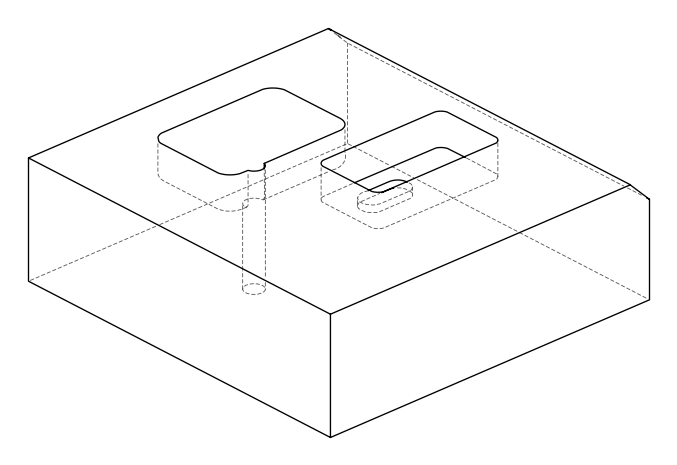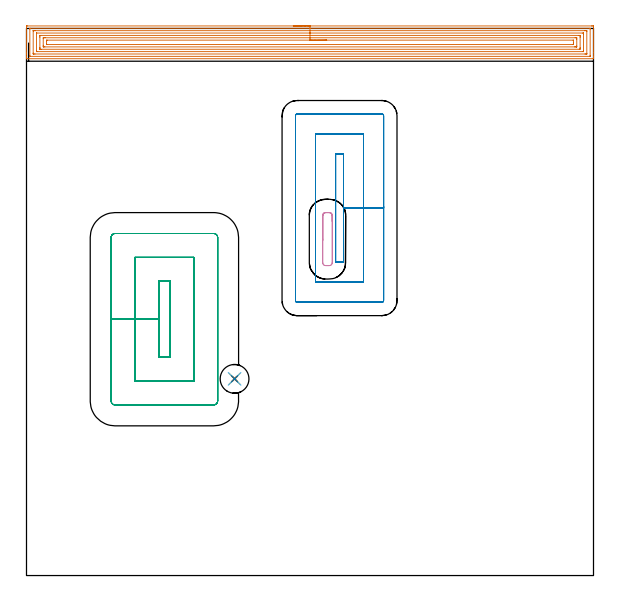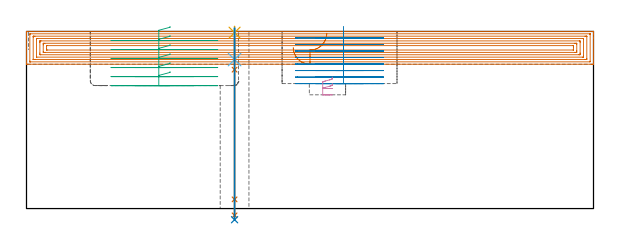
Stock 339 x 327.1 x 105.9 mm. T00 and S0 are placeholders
(PLAN: 8 operations, 7 tool changes, 42.5 min)
(1 AREA_MILL | FG_CHAMFER_SURFACE | UGT0205_001 | 19.37 min | 65119 mm3)
(2 MILL_RECTANGULAR_POCKET | POCKET_RECTANGULAR_STRAIGHT | NXT0201_012 | Follow Part, ap 4, ae 75% | 12.51 min | 273529 mm3)
(3 MILL_RECTANGULAR_POCKET_1 | POCKET_RECTANGULAR_STRAIGHT_1 | NXT0201_007 | Follow Part, ap 6.25, ae 75% | 8.97 min | 359307 mm3)
(4 MILL_RECTANGULAR_POCKET_2 | POCKET_RECTANGULAR_STRAIGHT_2 | NXT0201_012 | Follow Part, ap 4, ae 75% | 0.51 min | 6412 mm3)
(5 SPOT_DRILL | STEP1HOLE | NXT0321_9005460120000 | 0.03 min | 0 mm3)
(6 DRILL_BLIND_HOLE_INTO_CENTER | STEP1HOLE | NXT0301_083 | 0.08 min | 307 mm3)
(7 GUN_DRILL_THROUGH_HOLE | STEP1HOLE | UGT0307_008 | 0.54 min | 7382 mm3)
(8 DRILL_TO_ENLARGE_THROUGH_HOLE | STEP1HOLE | UGT0301_243 | 0.46 min | 11809 mm3)
(TOOL UGT0205_001 | Chamfer Mill 20 x 3 x 45 deg. | D20 FL50 Z2)
(TOOL NXT0201_012 | ENDMILL 16mm [2P460-1600-NA 1630] | D16 FL38 Z6)
(TOOL NXT0201_007 | ENDMILL 25mm [R216.25-25050GCK54P 1620] | D25 R3 FL54 Z5)
(TOOL NXT0321_9005460120000 | NC Spot Drill, 142deg, 12mm, Carbide, Uncoated | D12 PA142 FL30 Z2)
(TOOL NXT0301_083 | Carbide Drill 11.2mm [860.1-1120-056A1-MM 2214] | D11.2 PA140 FL72 Z2)
(TOOL UGT0307_008 | Gun Drill 11 mm | D11 PA130 FL24 Z1)
(TOOL UGT0301_243 | Twist Drill 17.2 mm | D17.2 PA118 FL130 Z2)
(OP 1 AREA_MILL)
G17 G21 G94 G90
T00 M6
G54
G17 G0 G90 X159.5 Y328.6 S1061 M3
G43 Z115.9 H0
Z96.3
G94 G1 X159.538 Z95.428 F250.
X159.652 Z94.563
X159.841 Z93.712
X160.103 Z92.88
X160.437 Z92.074
X160.84 Z91.3
X161.309 Z90.564
X161.84 Z89.872
X162.429 Z89.229
X163.072 Z88.639
X163.764 Z88.108
X164.5 Z87.64
X165.274 Z87.237
X166.08 Z86.903
X166.912 Z86.641
X167.764 Z86.452
X168.628 Z86.338
X169.5 Z86.3
X337.87
X338.379 Y328.599 Z86.301
X338.883 Y328.595 Z86.303
X338.991 Y328.592 Z86.306
X339. Y328.095 Z86.802
Y312.775 Z102.12
Y310.39 Z104.505
Y309.701 Z105.199
Y309.393 Z105.507
Y309.024 Z105.867
X338.991 Y309.003 Z105.888
X338.826 Y309. Z105.9
X0.174
X0.01 Y309.003 Z105.888
X0.008 Y309.023 Z105.868
X0. Y309.393 Z105.506
Y309.701 Z105.199
Y310.39 Z104.505
Y311.62 Z103.277
Y312.161 Z102.734
Y312.776 Z102.12
Y327.825 Z87.072
X0.003 Y328.095 Z86.802
X0.009 Y328.592 Z86.306
X0.117 Y328.595 Z86.303
X0.621 Y328.6 Z86.3
X169.5
Y327.186 Z87.714
X336.617 Y327.185 Z87.715
X336.99 Y327.167 Z87.733
X336.995 Y327.056 Z87.844
X336.999 Y326.807 Z88.093
Y310.872 Z104.028
X336.993 Y310.468 Z104.432
X336.99 Y310.42 Z104.48
X336.971 Y310.418 Z104.482
X336.918 Y310.415 Z104.485
X336.81 Y310.414 Z104.486
X336.592
X2.383 Y310.415 Z104.485
X2.01 Y310.433 Z104.467
X2.005 Y310.544 Z104.356
X2.001 Y310.793 Z104.107
Y326.728 Z88.172
X2.007 Y327.132 Z87.768
X2.01 Y327.18 Z87.72
X2.029 Y327.182 Z87.718
X2.082 Y327.185 Z87.715
X2.191 Y327.186 Z87.714
X2.408
X169.5
Y325.772 Z89.128
X333.912 Y325.771 Z89.129
X334.471 Y325.77 Z89.13
X334.805 Y325.767 Z89.133
X334.916 Y325.765 Z89.135
X334.99 Y325.755 Z89.145
X334.994 Y325.632 Z89.268
X334.998 Y325.439 Z89.461
X335. Y325.247 Z89.653
X334.999 Y311.968 Z102.932
X334.996 Y311.903 Z102.997
X334.99 Y311.853 Z103.047
X334.985 Y311.835 Z103.065
X334.971 Y311.834 Z103.066
X334.805 Y311.831 Z103.069
X334.247 Y311.829 Z103.071
X333.912 Y311.828 Z103.072
X5.088 Y311.829 Z103.071
X4.529 Y311.83 Z103.07
X4.195 Y311.833 Z103.067
X4.084 Y311.835 Z103.065
X4.01 Y311.845 Z103.055
X4.006 Y311.968 Z102.932
X4.002 Y312.161 Z102.739
X4. Y312.353 Z102.547
X4.001 Y325.632 Z89.268
X4.004 Y325.697 Z89.203
X4.01 Y325.747 Z89.153
X4.015 Y325.765 Z89.135
X4.029 Y325.766 Z89.134
X4.195 Y325.769 Z89.131
X4.754 Y325.771 Z89.129
X5.088 Y325.772 Z89.128
X169.5
Y324.357 Z90.543
X332.323
X332.886 Y324.355 Z90.545
X332.945 Y324.353 Z90.547
X332.98 Y324.351 Z90.549
X332.99 Y324.316 Z90.584
X332.994 Y324.107 Z90.793
X333. Y323.687 Z91.213
X332.999 Y313.497 Z101.403
X332.996 Y313.281 Z101.619
X332.992 Y313.255 Z101.645
X332.988 Y313.249 Z101.651
X332.979 Y313.247 Z101.653
X332.919 Y313.244 Z101.656
X332.819 Y313.243 Z101.657
X6.677
X6.114 Y313.245 Z101.655
X6.056 Y313.247 Z101.653
X6.02 Y313.249 Z101.651
X6.01 Y313.284 Z101.616
X6.006 Y313.493 Z101.407
X6. Y313.913 Z100.987
X6.001 Y324.103 Z90.797
X6.004 Y324.319 Z90.581
X6.008 Y324.345 Z90.555
X6.012 Y324.351 Z90.549
X6.021 Y324.353 Z90.547
X6.081 Y324.356 Z90.544
X6.181 Y324.357 Z90.543
X169.5
Y322.943 Z91.957
X330.337
X330.498 Y322.941 Z91.959
X330.82 Y322.936 Z91.964
X330.99 Y322.929 Z91.971
X330.994 Y322.877 Z92.023
X330.996 Y322.784 Z92.116
X331. Y322.127 Z92.773
Y321.898 Z93.002
X330.999 Y315.702 Z99.198
X330.996 Y315.049 Z99.851
X330.99 Y314.816 Z100.084
X330.972 Y314.664 Z100.236
X330.659 Y314.659 Z100.241
X330.498 Y314.658 Z100.242
X8.663 Y314.657 Z100.243
X8.502 Y314.659 Z100.241
X8.18 Y314.664 Z100.236
X8.01 Y314.672 Z100.228
X8.006 Y314.723 Z100.177
X8.004 Y314.816 Z100.084
X8. Y315.473 Z99.427
Y315.702 Z99.198
X8.001 Y321.898 Z93.002
X8.004 Y322.551 Z92.349
X8.01 Y322.784 Z92.116
X8.028 Y322.936 Z91.964
X8.341 Y322.941 Z91.959
X8.502 Y322.943 Z91.957
X169.5
Y321.529 Z93.371
X328.03
X328.55 Y321.526 Z93.374
X328.93 Y321.522 Z93.378
X328.99 Y321.517 Z93.383
X328.996 Y321.457 Z93.443
X328.999 Y321.013 Z93.887
X329. Y320.568 Z94.332
X328.998 Y316.587 Z98.313
X328.995 Y316.146 Z98.754
X328.99 Y316.084 Z98.816
X328.94 Y316.078 Z98.822
X328.811 Y316.075 Z98.825
X328.55 Y316.072 Z98.828
X328.177 Y316.071 Z98.829
X327.657
X10.97 Y316.072 Z98.828
X10.45 Y316.074 Z98.826
X10.07 Y316.078 Z98.822
X10.01 Y316.083 Z98.817
X10.004 Y316.143 Z98.757
X10.001 Y316.587 Z98.313
X10. Y317.032 Z97.868
X10.002 Y321.013 Z93.887
X10.005 Y321.454 Z93.446
X10.01 Y321.516 Z93.384
X10.06 Y321.522 Z93.378
X10.19 Y321.525 Z93.375
X10.45 Y321.528 Z93.372
X10.823 Y321.529 Z93.371
X11.343
X169.5
Y320.115 Z94.785
X326.777 Y320.114 Z94.786
X326.968 Y320.108 Z94.792
X326.99 Y320.046 Z94.854
X326.994 Y320.022 Z94.878
X326.999 Y319.895 Z95.005
Y318.357 Z96.543
X326.998 Y318.125 Z96.775
X326.99 Y317.889 Z97.011
X326.974 Y317.492 Z97.408
X326.763 Y317.486 Z97.414
X326.75
X12.223
X12.032 Y317.492 Z97.408
X12.01 Y317.554 Z97.346
X12.006 Y317.578 Z97.322
X12.001 Y317.706 Z97.194
Y319.243 Z95.657
X12.002 Y319.475 Z95.425
X12.01 Y319.712 Z95.188
X12.026 Y320.108 Z94.792
X12.237 Y320.114 Z94.786
X12.25 Y320.115 Z94.785
X169.5
X170.372 Z94.823
X171.237 Z94.937
X172.088 Z95.126
X172.92 Z95.388
X173.726 Z95.722
X174.5 Z96.125
X175.236 Z96.594
X175.928 Z97.125
X176.571 Z97.714
X177.16 Z98.357
X177.692 Z99.049
X178.16 Z99.785
X178.563 Z100.559
X178.897 Z101.365
X179.159 Z102.197
X179.348 Z103.049
X179.462 Z103.914
X179.5 Z104.785
G0 Z115.9
M5
M2
(OP 2 MILL_RECTANGULAR_POCKET)
G17 G21 G94 G90
T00 M6
G54
G17 G0 G90 X189.5 Y193.949 S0 M3
G43 Z115.9 H1
Z108.9
G94 G1 Y219.7 Z102. F250.
Y252. F500.
X184.8
Y187.4
X189.5
Y219.7
X201.5
Y264.
X172.8
Y175.4
X201.5
Y219.7
X213.5
Y274.9
G3 X212.4 Y276. R1.1
G1 X161.9
G3 X160.8 Y274.9 R1.1
G1 Y164.5
G3 X161.9 Y163.4 R1.1
G1 X212.4
G3 X213.5 Y164.5 R1.1
G1 Y219.7
Y220.7
G0 X189.5 Y193.949 Z105.
G1 Y219.7 Z98.1 F250.
Y252. F500.
X184.8
Y187.4
X189.5
Y219.7
X201.5
Y264.
X172.8
Y175.4
X201.5
Y219.7
X213.5
Y274.9
G3 X212.4 Y276. R1.1
G1 X161.9
G3 X160.8 Y274.9 R1.1
G1 Y164.5
G3 X161.9 Y163.4 R1.1
G1 X212.4
G3 X213.5 Y164.5 R1.1
G1 Y219.7
Y220.7
G0 X189.5 Y193.949 Z101.1
G1 Y219.7 Z94.2 F250.
Y252. F500.
X184.8
Y187.4
X189.5
Y219.7
X201.5
Y264.
X172.8
Y175.4
X201.5
Y219.7
X213.5
Y274.9
G3 X212.4 Y276. R1.1
G1 X161.9
G3 X160.8 Y274.9 R1.1
G1 Y164.5
G3 X161.9 Y163.4 R1.1
G1 X212.4
G3 X213.5 Y164.5 R1.1
G1 Y219.7
Y220.7
G0 X189.5 Y193.949 Z97.2
G1 Y219.7 Z90.3 F250.
Y252. F500.
X184.8
Y187.4
X189.5
Y219.7
X201.5
Y264.
X172.8
Y175.4
X201.5
Y219.7
X213.5
Y274.9
G3 X212.4 Y276. R1.1
G1 X161.9
G3 X160.8 Y274.9 R1.1
G1 Y164.5
G3 X161.9 Y163.4 R1.1
G1 X212.4
G3 X213.5 Y164.5 R1.1
G1 Y219.7
Y220.7
G0 X189.5 Y193.949 Z93.3
G1 Y219.7 Z86.4 F250.
Y252. F500.
X184.8
Y187.4
X189.5
Y219.7
X201.5
Y264.
X172.8
Y175.4
X201.5
Y219.7
X213.5
Y274.9
G3 X212.4 Y276. R1.1
G1 X161.9
G3 X160.8 Y274.9 R1.1
G1 Y164.5
G3 X161.9 Y163.4 R1.1
G1 X212.4
G3 X213.5 Y164.5 R1.1
G1 Y219.7
Y220.7
G0 X189.5 Y193.949 Z89.4
G1 Y219.7 Z82.5 F250.
Y252. F500.
X184.8
Y187.4
X189.5
Y219.7
X201.5
Y264.
X172.8
Y175.4
X201.5
Y219.7
X213.5
Y274.9
G3 X212.4 Y276. R1.1
G1 X161.9
G3 X160.8 Y274.9 R1.1
G1 Y164.5
G3 X161.9 Y163.4 R1.1
G1 X212.4
G3 X213.5 Y164.5 R1.1
G1 Y219.7
Y220.7
G0 X189.5 Y193.949 Z85.5
G1 Y219.7 Z78.6 F250.
Y252. F500.
X184.8
Y187.4
X189.5
Y219.7
X201.5
Y264.
X172.8
Y175.4
X201.5
Y219.7
X213.5
Y274.9
G3 X212.4 Y276. R1.1
G1 X161.9
G3 X160.8 Y274.9 R1.1
G1 Y164.5
G3 X161.9 Y163.4 R1.1
G1 X212.4
G3 X213.5 Y164.5 R1.1
G1 Y219.7
Y220.7
G0 X189.5 Y193.949 Z81.6
G1 Y219.7 Z74.7 F250.
Y252. F500.
X184.8
Y187.4
X189.5
Y219.7
X201.5
Y264.
X172.8
Y175.4
X201.5
Y219.7
X213.5
Y274.9
G3 X212.4 Y276. R1.1
G1 X161.9
G3 X160.8 Y274.9 R1.1
G1 Y164.5
G3 X161.9 Y163.4 R1.1
G1 X212.4
G3 X213.5 Y164.5 R1.1
G1 Y219.7
Y220.7
G0 Z115.9
M5
M2
(OP 3 MILL_RECTANGULAR_POCKET_1)
G17 G21 G94 G90
T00 M6
G54
G17 G0 G90 X85.8 Y174.101 S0 M3
G43 Z115.9 H1
Z108.9
G94 G1 Y176. Z108.391 F250.
X79.1 Z106.596
Y153.25 Z100.5
Y130.5 F500.
X85.8
Y176.
X79.1
Y153.25
X64.85
Y116.25
X100.05
Y190.25
X64.85
Y153.25
X50.6
Y104.4
G3 X53. Y102. R2.4
G1 X111.9
G3 X114.3 Y104.4 R2.4
G1 Y202.1
G3 X111.9 Y204.5 R2.4
G1 X53.
G3 X50.6 Y202.1 R2.4
G1 Y153.25
Y152.25
G0 X85.8 Y174.101 Z103.5
G1 Y176. Z102.991 F250.
X79.1 Z101.196
Y153.25 Z95.1
Y130.5 F500.
X85.8
Y176.
X79.1
Y153.25
X64.85
Y116.25
X100.05
Y190.25
X64.85
Y153.25
X50.6
Y104.4
G3 X53. Y102. R2.4
G1 X111.9
G3 X114.3 Y104.4 R2.4
G1 Y202.1
G3 X111.9 Y204.5 R2.4
G1 X53.
G3 X50.6 Y202.1 R2.4
G1 Y153.25
Y152.25
G0 X85.8 Y174.101 Z98.1
G1 Y176. Z97.591 F250.
X79.1 Z95.796
Y153.25 Z89.7
Y130.5 F500.
X85.8
Y176.
X79.1
Y153.25
X64.85
Y116.25
X100.05
Y190.25
X64.85
Y153.25
X50.6
Y104.4
G3 X53. Y102. R2.4
G1 X111.9
G3 X114.3 Y104.4 R2.4
G1 Y202.1
G3 X111.9 Y204.5 R2.4
G1 X53.
G3 X50.6 Y202.1 R2.4
G1 Y153.25
Y152.25
G0 X85.8 Y174.101 Z92.7
G1 Y176. Z92.191 F250.
X79.1 Z90.396
Y153.25 Z84.3
Y130.5 F500.
X85.8
Y176.
X79.1
Y153.25
X64.85
Y116.25
X100.05
Y190.25
X64.85
Y153.25
X50.6
Y104.4
G3 X53. Y102. R2.4
G1 X111.9
G3 X114.3 Y104.4 R2.4
G1 Y202.1
G3 X111.9 Y204.5 R2.4
G1 X53.
G3 X50.6 Y202.1 R2.4
G1 Y153.25
Y152.25
G0 X85.8 Y174.101 Z87.3
G1 Y176. Z86.791 F250.
X79.1 Z84.996
Y153.25 Z78.9
Y130.5 F500.
X85.8
Y176.
X79.1
Y153.25
X64.85
Y116.25
X100.05
Y190.25
X64.85
Y153.25
X50.6
Y104.4
G3 X53. Y102. R2.4
G1 X111.9
G3 X114.3 Y104.4 R2.4
G1 Y202.1
G3 X111.9 Y204.5 R2.4
G1 X53.
G3 X50.6 Y202.1 R2.4
G1 Y153.25
Y152.25
G0 X85.8 Y174.101 Z81.9
G1 Y176. Z81.391 F250.
X79.1 Z79.596
Y153.25 Z73.5
Y130.5 F500.
X85.8
Y176.
X79.1
Y153.25
X64.85
Y116.25
X100.05
Y190.25
X64.85
Y153.25
X50.6
Y104.4
G3 X53. Y102. R2.4
G1 X111.9
G3 X114.3 Y104.4 R2.4
G1 Y202.1
G3 X111.9 Y204.5 R2.4
G1 X53.
G3 X50.6 Y202.1 R2.4
G1 Y153.25
Y152.25
G0 Z115.9
M5
M2
(OP 4 MILL_RECTANGULAR_POCKET_2)
G17 G21 G94 G90
T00 M6
G54
G17 G0 G90 X182.8 Y211.671 S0 M3
G43 Z115.9 H1
Z78.58
G94 G1 Y215.2 Z77.634 F250.
Y215.334 Z77.598
X182.736 Y215.695 Z77.5
X182.6 Y216.035 Z77.402
X182.399 Y216.34 Z77.304
X182.14 Y216.599 Z77.206
X181.835 Y216.8 Z77.108
X181.495 Y216.936 Z77.01
X181.134 Y217. Z76.912
X178.766 Z76.277
X178.405 Y216.936 Z76.179
X178.065 Y216.8 Z76.081
X177.76 Y216.599 Z75.983
X177.501 Y216.34 Z75.885
X177.3 Y216.035 Z75.787
X177.164 Y215.695 Z75.689
X177.1 Y215.334 Z75.591
Y201.15 Z71.79
Y187.1 F500.
G3 X178.9 Y185.3 R1.8
G1 X181.
G3 X182.8 Y187.1 R1.8
G1 Y215.2
G3 X181. Y217. R1.8
G1 X178.9
G3 X177.1 Y215.2 R1.8
G1 Y201.15
Y200.15
G0 X182.8 Y211.671 Z74.79
G1 Y215.2 Z73.844 F250.
Y215.334 Z73.808
X182.736 Y215.695 Z73.71
X182.6 Y216.035 Z73.612
X182.399 Y216.34 Z73.514
X182.14 Y216.599 Z73.416
X181.835 Y216.8 Z73.318
X181.495 Y216.936 Z73.22
X181.134 Y217. Z73.122
X178.766 Z72.487
X178.405 Y216.936 Z72.389
X178.065 Y216.8 Z72.291
X177.76 Y216.599 Z72.193
X177.501 Y216.34 Z72.095
X177.3 Y216.035 Z71.997
X177.164 Y215.695 Z71.899
X177.1 Y215.334 Z71.801
Y201.15 Z68.
Y187.1 F500.
G3 X178.9 Y185.3 R1.8
G1 X181.
G3 X182.8 Y187.1 R1.8
G1 Y215.2
G3 X181. Y217. R1.8
G1 X178.9
G3 X177.1 Y215.2 R1.8
G1 Y201.15
Y200.15
G0 Z115.9
M5
M2
(OP 5 SPOT_DRILL)
G17 G21 G94 G90
T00 M6
G54
G17 G0 G90 X124.4 Y117.6 S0 M3
G43 Z115.9 H0
G94 G81 G98 Z105.16 F250. R108.9
G80
M5
M2
(OP 6 DRILL_BLIND_HOLE_INTO_CENTER)
G17 G21 G94 G90
T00 M6
G54
G17 G0 G90 X124.4 Y117.6 S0 M3
G43 Z115.9 H1
G94 G81 G98 Z89.1 F250. R107.9
G80
M5
M2
(OP 7 GUN_DRILL_THROUGH_HOLE)
G17 G21 G94 G90
T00 M6
G54
G17 G0 G90 X124.4 Y117.6 M8
G43 Z115.9 H0
Z102.067
S716 M3
G94 G1 Z83.037 F125. M26
G4 X.084
Z5.5 F250.
G4 X.084
Z-4.065 F125.
G4 X.084
M5
M9
G0 Z102.067
Z115.9
M2
(OP 8 DRILL_TO_ENLARGE_THROUGH_HOLE)
G17 G21 G94 G90
T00 M6
G54
G17 G0 G90 X124.4 Y117.6 S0 M3
G43 Z115.9 H0
G94 G73 G98 Z-6.667 F250. Q16.081 R107.9
G80
M5
M2
